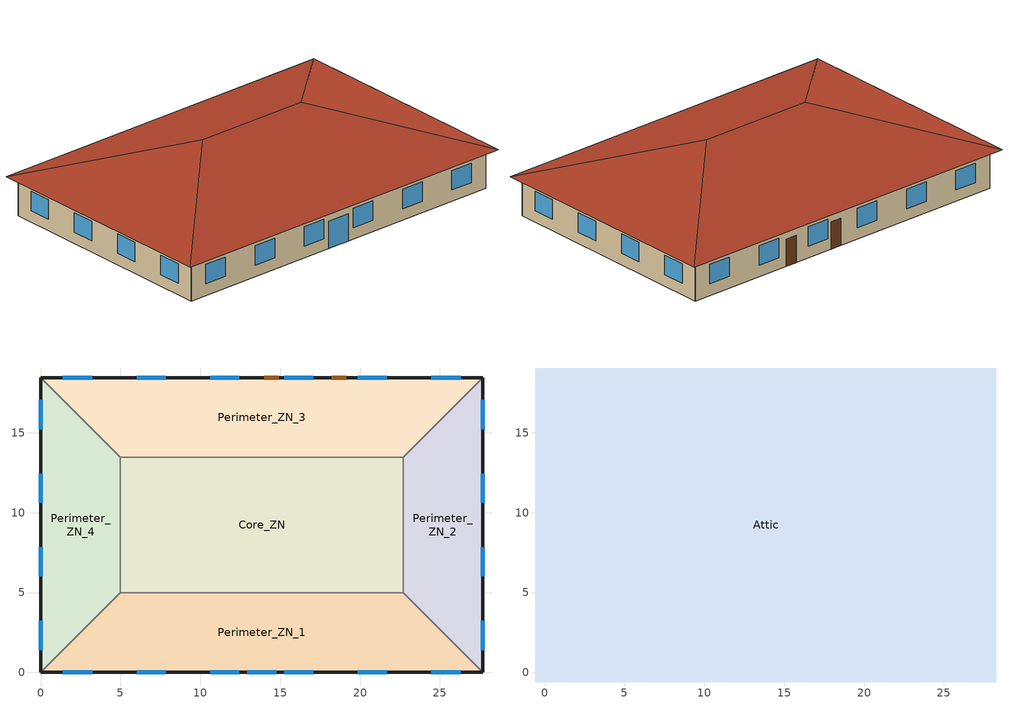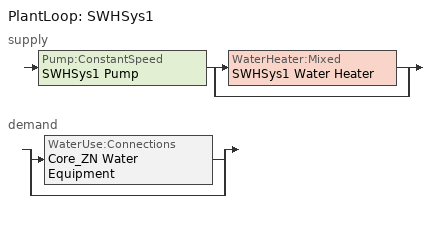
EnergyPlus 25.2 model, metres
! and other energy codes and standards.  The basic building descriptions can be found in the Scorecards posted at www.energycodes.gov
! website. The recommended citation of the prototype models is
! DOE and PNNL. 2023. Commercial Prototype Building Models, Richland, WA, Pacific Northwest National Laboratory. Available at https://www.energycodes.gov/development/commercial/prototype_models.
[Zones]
Core_ZN
 floor adiabatic (Core_ZN_floor_Ffactor): 5,13.46 22.69,13.46 22.69,5 5,5 z0
 wall to Perimeter_ZN_1 (int_wall): 5,5 22.69,5 z0:3.05
 wall to Perimeter_ZN_2 (int_wall): 22.69,5 22.69,13.46 z0:3.05
 wall to Perimeter_ZN_3 (int_wall): 22.69,13.46 5,13.46 z0:3.05
 wall to Perimeter_ZN_4 (int_wall): 5,13.46 5,5 z0:3.05
Perimeter_ZN_1
 floor ground (Perimeter_ZN_1_floor_Ffactor): 27.69,0 0,0 5,5 22.69,5 z0
 wall outside (nonres_ext_wall_grd): 0,0 27.69,0 z0:3.05
 wall to Perimeter_ZN_4 (int_wall): 5,5 0,0 z0:3.05
 wall to Perimeter_ZN_2 (int_wall): 27.69,0 22.69,5 z0:3.05
 window (Window_U_0.363_SHGC_South_0.359): 1.39,0 3.22,0 / 6.01,0 7.84,0 / 10.62,0 12.45,0 / 15.24,0 17.07,0 / 19.85,0 21.68,0 / 24.47,0 26.3,0 z0.9:2.42; 12.93,0 14.76,0 z0:2.13
Perimeter_ZN_2
 floor ground (Perimeter_ZN_2_floor_Ffactor): 22.69,13.46 27.69,18.46 27.69,0 22.69,5 z0
 wall outside (nonres_ext_wall_grd): 27.69,0 27.69,18.46 z0:3.05
 wall to Perimeter_ZN_3 (int_wall): 27.69,18.46 22.69,13.46 z0:3.05
 window (Window_U_0.363_SHGC_East_0.359): 27.69,15.24 27.69,17.07 / 27.69,10.62 27.69,12.45 / 27.69,6.01 27.69,7.84 / 27.69,1.39 27.69,3.22 z0.9:2.42
Perimeter_ZN_3
 floor ground (Perimeter_ZN_3_floor_Ffactor): 5,13.46 0,18.46 27.69,18.46 22.69,13.46 z0
 wall outside (nonres_ext_wall_grd): 27.69,18.46 0,18.46 z0:3.05
 wall to Perimeter_ZN_4 (int_wall): 0,18.46 5,13.46 z0:3.05
 window (Window_U_0.363_SHGC_North_0.359): 26.3,18.46 24.47,18.46 / 21.68,18.46 19.85,18.46 / 17.07,18.46 15.24,18.46 / 12.45,18.46 10.62,18.46 / 7.84,18.46 6.01,18.46 / 3.22,18.46 1.39,18.46 z0.9:2.42
 door (Swinging Door_con): 14.91,18.46 14,18.46 / 19.13,18.46 18.22,18.46 z0:2.13
Perimeter_ZN_4
 floor ground (Perimeter_ZN_4_floor_Ffactor): 5,5 0,0 0,18.46 5,13.46 z0
 wall outside (nonres_ext_wall_grd): 0,18.46 0,0 z0:3.05
 window (Window_U_0.363_SHGC_West_0.359): 0,3.22 0,1.39 / 0,7.84 0,6.01 / 0,12.45 0,10.62 / 0,17.07 0,15.24 z0.9:2.42
Attic
 floor outside (ext_soffit_floor): -0.6,19.06 0,18.46 0,0 -0.6,-0.6 z3.05; 0,0 27.69,0 28.29,-0.6 -0.6,-0.6 z3.05; 28.29,19.06 28.29,-0.6 27.69,0 27.69,18.46 z3.05; -0.6,19.06 28.29,19.06 27.69,18.46 0,18.46 z3.05
 floor to Perimeter_ZN_1 (nonres_roof_floor): 0,0 5,5 22.69,5 27.69,0 z3.05
 floor to Perimeter_ZN_4 (nonres_roof_floor): 5,13.46 5,5 0,0 0,18.46 z3.05
 floor to Perimeter_ZN_2 (nonres_roof_floor): 22.69,5 22.69,13.46 27.69,18.46 27.69,0 z3.05
 floor to Core_ZN (nonres_roof_floor): 5,13.46 22.69,13.46 22.69,5 5,5 z3.05
 floor to Perimeter_ZN_3 (nonres_roof_floor): 0,18.46 27.69,18.46 22.69,13.46 5,13.46 z3.05
 roof outside (AtticRoofDeck): 28.29,19.06,3.05 -0.6,19.06,3.05 9.23,9.23,6.33 18.46,9.23,6.33; -0.6,19.06,3.05 -0.6,-0.6,3.05 9.23,9.23,6.33; 28.29,-0.6,3.05 28.29,19.06,3.05 18.46,9.23,6.33; -0.6,-0.6,3.05 28.29,-0.6,3.05 18.46,9.23,6.33 9.23,9.23,6.33
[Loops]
PlantLoop 'SWHSys1'
 supply: Pump:ConstantSpeed 'SWHSys1 Pump' > split
  | WaterHeater:Mixed 'SWHSys1 Water Heater'
  | bypass
 demand: split
  | WaterUse:Connections 'Core_ZN Water Equipment'
  | bypass
[Building]
OfficeSmall: North Axis {deg}=0; Terrain=City; Loads Convergence Tolerance Value {W}=0.04; Temperature Convergence Tolerance Value {deltaC}=0.2; Solar Distribution=FullInteriorAndExterior; Maximum Number of Warmup Days=25; Minimum Number of Warmup Days=6
[Site:Location]
Site:Location=Albuquerque.Intl.Sunport_NM_USA WMO=723650; Latitude {N+ S-}=35.04; Longitude {W- E+}=-106.62; Time Zone Relative to GMT {GMT+/-}=-7; Elevation {m}=1620
[SizingPeriod:DesignDay] Day of Month=21; Dry-Bulb Temperature Range Modifier Type=DefaultMultipliers; Humidity Condition Type=Wetbulb; Barometric Pressure {Pa}=83318; Rain {Yes/No}=No; Snow on ground {Yes/No}=No; Daylight Savings Time Indicator=No
Name | Month | Day Type | Maximum Dry-Bulb Temperature {C} | Daily Dry-Bulb Temperature Range {C} | Wetbulb at Maximum Dry-Bulb {C} | Wind Speed {m/s} design conditions vs. traditional 6.71 m/s (15 mph) | Wind Direction {Degrees; N=0, S=180} | Solar Model Indicator | Clearness {0.0 to 1.1} | Wind Speed {m/s} design conditions vs. traditional 3.35 m/s (7mph) | ASHRAE Clear Sky Optical Depth for Beam Irradiance (taub) | ASHRAE Clear Sky Optical Depth for Diffuse Irradiance (taud)
Albuquerque.Intl.Sunport_NM_USA Ann Htg 99.6% Condns DB | 12 | WinterDesignDay | -7.9 | 0 | -7.9 | 3.2 | 0 | ASHRAEClearSky | 0
Albuquerque.Intl.Sunport_NM_USA Ann Clg .4% Condns DB=>MWB | 7 | SummerDesignDay | 35.1 | 13.5 | 15.7 |  | 220 | ASHRAETau |  | 4.4 | 0.463 | 1.887
[Site:WaterMainsTemperature]
Calculation Method=Correlation; Annual average outdoor air temperature {C}=13.6333; Maximum difference in monthly average outdoor air temperatures {C}=23.5
[Site:GroundTemperature:FCfactorMethod]
January Ground Temperature {C}=13.7; February Ground Temperature {C}=7; March Ground Temperature {C}=2.1; April Ground Temperature {C}=2.6; May Ground Temperature {C}=4.3; June Ground Temperature {C}=8.8; July Ground Temperature {C}=13.9; August Ground Temperature {C}=17.8; September Ground Temperature {C}=23.2; October Ground Temperature {C}=25.6; November Ground Temperature {C}=24.1; December Ground Temperature {C}=20.5
[Material:NoMass]
Opaque Door panel_con: MediumRough, 0.475973, 0.9, 0.7, 0.7
Nonres_Roof_Insulation: MediumSmooth, 8.09839, 0.9, 0.7, 0.7
Nonres_Exterior_Wall_Insulation_grd: MediumSmooth, 1.64658, 0.9, 0.7, 0.7
[Construction]
Swinging Door_con: Opaque Door panel_con
InteriorFurnishings: Std Wood 6inch
AtticRoofDeck: F12 Asphalt shingles, G02 16mm plywood
int_wall: G01 13mm gypsum board, G01 13mm gypsum board
ext_soffit_floor: G02 16mm plywood
nonres_roof_floor: G01 16mm gypsum board, Nonres_Roof_Insulation
nonres_ext_wall_grd: F07 25mm stucco, G01 16mm gypsum board, Nonres_Exterior_Wall_Insulation_grd, G01 16mm gypsum board
Window_U_0.363_SHGC_East_0.359: Glazing Layer East
Window_U_0.363_SHGC_South_0.359: Glazing Layer South
Window_U_0.363_SHGC_West_0.359: Glazing Layer West
Window_U_0.363_SHGC_North_0.359: Glazing Layer North
[Material]
Name | Roughness | Thickness {m} | Conductivity {W/m-K} | Density {kg/m3} | Specific Heat {J/kg-K} | Thermal Absorptance | Solar Absorptance | Visible Absorptance | Absorptance:Thermal | Absorptance:Solar | Absorptance:Visible
Std Wood 6inch | MediumSmooth | 0.15 | 0.12 | 540 | 1210 | 0.9 | 0.7 | 0.7
F07 25mm stucco | Smooth | 0.0254 | 0.72 | 1856 | 840 | 0.9 | 0.7 | 0.7
F12 Asphalt shingles | VeryRough | 0.0032 | 0.04 | 1120 | 1260 |  |  |  | 0.9 | 0.7
G01 13mm gypsum board | Smooth | 0.0127 | 0.16 | 800 | 1090 |  |  |  | 0.9 | 0.7 | 0.5
G01 16mm gypsum board | MediumSmooth | 0.0159 | 0.16 | 800 | 1090
G02 16mm plywood | Smooth | 0.0159 | 0.12 | 544 | 1210
[WindowMaterial:SimpleGlazingSystem] U-Factor {W/m2-K}=2.06121; Solar Heat Gain Coefficient=0.359; Visible Transmittance=0.3949
Glazing Layer East; Glazing Layer South; Glazing Layer West; Glazing Layer North
[Construction:FfactorGroundFloor] F-Factor {W/m-K}=0.90012
Name | Area {m2} | PerimeterExposed {m}
Core_ZN_floor_Ffactor | 149.657 | 0
Perimeter_ZN_1_floor_Ffactor; Perimeter_ZN_3_floor_Ffactor | 113.45 | 27.69
Perimeter_ZN_2_floor_Ffactor; Perimeter_ZN_4_floor_Ffactor | 67.3 | 18.46
[Generator:PVWatts]
PV_module: PVWatts Version=5; DC System Capacity {W}=550; Module Type=Premium; Array Type=FixedOpenRack; System Losses=0.113; Array Geometry Type=TiltAzimuth; Tilt Angle {deg}=0; Azimuth Angle {deg}=180
[ElectricLoadCenter:Generators]
PV_Generator: Generator 1=PV_module; Generator 1 Rated Electric Power Output {W}=550; Generator 1 Availability Schedule=PV_SCH
[ElectricLoadCenter:Inverter:PVWatts]
PV_Inverter: DC to AC Size Ratio=1.2; Inverter Efficiency=0.96
[ElectricLoadCenter:Distribution]
Generator: Generator List=PV_Generator; Generator Operation Scheme Type=Baseload; Electrical Buss Type=DirectCurrentWithInverter; Inverter=PV_Inverter
[Zone] Type=1; Multiplier=1; Ceiling Height {m}=autocalculate; Volume {m3}=autocalculate; Floor Area {m2}=autocalculate
Name | Part of Total Floor Area
Core_ZN; Perimeter_ZN_1; Perimeter_ZN_2; Perimeter_ZN_3; Perimeter_ZN_4 | Yes
Attic | No
[InternalMass] Construction=InteriorFurnishings
Name | Zone or ZoneList | Surface Area {m2}
Core_ZN_InternalMass_1 | Core_ZN | 299.3148
Perimeter_ZN_1_InternalMass_1 | Perimeter_ZN_1 | 226.9
Perimeter_ZN_2_InternalMass_1 | Perimeter_ZN_2 | 134.6
Perimeter_ZN_3_InternalMass_1 | Perimeter_ZN_3 | 226.9
Perimeter_ZN_4_InternalMass_1 | Perimeter_ZN_4 | 134.6
[People] Number of People Calculation Method=Area/Person; Floor Area per Person {m2/person}=18.5806; Fraction Radiant=0.3; Sensible Heat Fraction=AUTOCALCULATE; Activity Level Schedule=ACTIVITY_SCH; Enable ASHRAE 55 Comfort Warnings=No; Mean Radiant Temperature Calculation Type=EnclosureAveraged
Name | Zone or ZoneList or Space or SpaceList | Number of People Schedule
Core_ZN | Core_ZN | BLDG_OCC_SCH_wo_SB
Perimeter_ZN_1 | Perimeter_ZN_1 | BLDG_OCC_SCH_wo_SB
Perimeter_ZN_2 | Perimeter_ZN_2 | BLDG_OCC_SCH_w_SB
Perimeter_ZN_3 | Perimeter_ZN_3 | BLDG_OCC_SCH_wo_SB
Perimeter_ZN_4 | Perimeter_ZN_4 | BLDG_OCC_SCH_wo_SB
[Lights] Schedule=ltg_sch_office; Design Level Calculation Method=Watts/Area; Watts per Zone Floor Area {W/m2}=6.181254; Return Air Fraction=0; Fraction Radiant=0.7; Fraction Visible=0.2; Fraction Replaceable=1; Return Air Fraction Calculated from Plenum Temperature=No
Name | Zone or ZoneList or Space or SpaceList
Core_ZN_Lights | Core_ZN
Perimeter_ZN_1_Lights | Perimeter_ZN_1
Perimeter_ZN_2_Lights | Perimeter_ZN_2
Perimeter_ZN_3_Lights | Perimeter_ZN_3
Perimeter_ZN_4_Lights | Perimeter_ZN_4
[ElectricEquipment] Schedule=BLDG_EQUIP_SCH; Design Level Calculation Method=Watts/Area; Watts per Zone Floor Area {W/m2}=6.78
Name | Zone or ZoneList or Space or SpaceList
Core_ZN_MiscPlug_Equip | Core_ZN
Perimeter_ZN_1_MiscPlug_Equip | Perimeter_ZN_1
Perimeter_ZN_2_MiscPlug_Equip | Perimeter_ZN_2
Perimeter_ZN_3_MiscPlug_Equip | Perimeter_ZN_3
Perimeter_ZN_4_MiscPlug_Equip | Perimeter_ZN_4
[ZoneInfiltration:DesignFlowRate] Temperature Term Coefficient=0; Velocity Squared Term Coefficient=0
Name | Zone or ZoneList | Schedule | Design Flow Rate Calculation Method | Design Flow Rate {m3/s} | Flow per Exterior Surface Area {m3/s-m2} | Constant Term Coefficient | Velocity Term Coefficient
Perimeter_ZN_1_Infiltration | Perimeter_ZN_1 | INFIL_QUARTER_ON_SCH | Flow/ExteriorWallArea | 0 | 0.00019935 | 0 | 0.224
Perimeter_ZN_1_Door_Infiltration | Perimeter_ZN_1 | INFIL_Door_Opening_SCH | Flow/Zone | 0.0764554 |  | 1 | 0
Perimeter_ZN_2_Infiltration | Perimeter_ZN_2 | INFIL_QUARTER_ON_SCH | Flow/ExteriorWallArea | 0 | 0.00019935 | 0 | 0.224
Perimeter_ZN_3_Infiltration | Perimeter_ZN_3 | INFIL_QUARTER_ON_SCH | Flow/ExteriorWallArea | 0 | 0.00019935 | 0 | 0.224
Perimeter_ZN_4_Infiltration | Perimeter_ZN_4 | INFIL_QUARTER_ON_SCH | Flow/ExteriorWallArea | 0 | 0.00019935 | 0 | 0.224
Attic_Infiltration | Attic | ALWAYS_ON | Flow/Zone | 0.2001 |  | 1 | 0
[Exterior:Lights] Control Option=AstronomicalClock
Name | Schedule | Design Level {W}
Exterior_Lights_a | Exterior_lighting_schedule_a | 88.49
Exterior_Lights_b | Exterior_lighting_schedule_b_2016 | 144.07
Exterior_Lights_c | Exterior_lighting_schedule_c_2016 | 514.92
[WaterHeater:Mixed]
SWHSys1 Water Heater: Tank Volume {m3}=0.1514; Setpoint Temperature Schedule=SHWSys1 Water Heater Setpoint Temperature Schedule; Deadband Temperature Difference {deltaC}=2; Maximum Temperature Limit {C}=82.2222; Heater Control Type=Cycle; Heater Maximum Capacity {W}=11722.84; Heater Fuel Type=ELECTRICITY; Heater Thermal Efficiency=1; Off Cycle Parasitic Fuel Consumption Rate {W}=571; Off Cycle Parasitic Fuel Type=ELECTRICITY; Off Cycle Parasitic Heat Fraction to Tank=0; On Cycle Parasitic Fuel Consumption Rate {W}=571; On Cycle Parasitic Fuel Type=ELECTRICITY; Ambient Temperature Indicator=zone; Ambient Temperature Zone=CORE_ZN; Off Cycle Loss Coefficient to Ambient Temperature {W/K}=1.20598; On Cycle Loss Coefficient to Ambient Temperature {W/K}=1.20598; Peak Use Flow Rate {m3/s}=4.048e-06; Use Flow Rate Fraction Schedule=BLDG_SWH_SCH
[Sizing:Plant]
SWHSys1: Loop Type=Heating; Design Loop Exit Temperature {C}=48.89; Loop Design Temperature Difference {deltaC}=5
[PlantLoop]
SWHSys1: Fluid Type=WATER; Plant Equipment Operation Scheme=SWHSys1 Loop Operation Scheme List; Maximum Loop Temperature {C}=48.89; Minimum Loop Temperature {C}=10; Maximum Loop Flow Rate {m3/s}=AUTOSIZE; Minimum Loop Flow Rate {m3/s}=0; Plant Loop Volume {m3}=AUTOSIZE; Load Distribution Scheme=Optimal
[Pump:ConstantSpeed]
SWHSys1 Pump: Design Flow Rate {m3/s}=autosize; Design Pump Head {Pa}=0.001; Design Power Consumption {W}=AUTOSIZE; Motor Efficiency=0.3; Fraction of Motor Inefficiencies to Fluid Stream=0; Pump Control Type=Intermittent
[PlantEquipmentList]
SWHSys1 Equipment List: SWHSys1 Water Heater
[PlantEquipmentOperation:HeatingLoad]
SWHSys1 Operation Scheme: Load Range 1 Lower Limit {W}=0; Load Range 1 Upper Limit {W}=1000000000000000; Range 1 Equipment List=SWHSys1 Equipment List
[PlantEquipmentOperationSchemes]
SWHSys1 Loop Operation Scheme List: Control Scheme 1=SWHSys1 Operation Scheme; Control Scheme 1 Schedule=PlantOnSched
[SetpointManager:Scheduled]
SWHSys1 Loop Setpoint Manager: Control Variable=Temperature; Schedule=SHWSys1-Loop-Temp-Schedule; Setpoint Node or NodeList=SWHSys1 Supply Outlet Node
[WaterUse:Equipment]
Core_ZN Water Equipment: Peak Flow Rate {m3/s}=4.048e-06; Flow Rate Fraction Schedule=BLDG_SWH_SCH; Target Temperature Schedule=Core_ZN Water Equipment Temp Sched; Hot Water Supply Temperature Schedule=Core_ZN Water Equipment Hot Supply Temp Sched; Zone=Core_ZN; Sensible Fraction Schedule=Core_ZN Water Equipment Sensible fract sched; Latent Fraction Schedule=Core_ZN Water Equipment Latent fract sched
[WaterUse:Connections]
Core_ZN Water Equipment: Water Use Equipment 1=Core_ZN Water Equipment
[Schedule:Compact]
PV_SCH; ALWAYS_ON; PlantOnSched: Through: 12/31, For: AllDays, Until: 24:00, 1
BLDG_EQUIP_SCH: Through: 12/31, For: WeekDays, Until: 6:00, 0.409478, Until: 8:00, 0.479753, Until: 12:00, 0.959505, Until: 13:00, 0.901935, Until: 17:00, 0.959505, Until: 18:00, 0.479753, Until: 23:00, 0.191901, Until: 24:00, 0.163791, For: Weekends, Until: 24:00, 0.163791, For: Holiday, Until: 24:00, 0.163791, For: WinterDesignDay, Until: 24:00, 0, For: SummerDesignDay, Until: 24:00, 1, For: CustomDay1, Until: 24:00, 0, For: CustomDay2, Until: 24:00, 0
BLDG_OCC_SCH_w_SB: Through: 12/31, For: Weekdays, Until: 01:00, 0, Until: 02:00, 0, Until: 03:00, 0, Until: 04:00, 0, Until: 05:00, 0, Until: 06:00, 0, Until: 07:00, 0.11, Until: 08:00, 0.21, Until: 09:00, 1, Until: 10:00, 1, Until: 11:00, 0, Until: 12:00, 1, Until: 13:00, 0, Until: 14:00, 1, Until: 15:00, 0, Until: 16:00, 1, Until: 17:00, 1, Until: 18:00, 0.32, Until: 19:00, 0.11, Until: 20:00, 0.11, Until: 21:00, 0.11, Until: 22:00, 0.11, Until: 23:00, 0.05, Until: 24:00, 0, For: Weekends, Until: 01:00, 0, Until: 02:00, 0, Until: 03:00, 0, Until: 04:00, 0, Until: 05:00, 0, Until: 06:00, 0, Until: 07:00, 0, Until: 08:00, 0, Until: 09:00, 0, Until: 10:00, 0, Until: 11:00, 0, Until: 12:00, 0, Until: 13:00, 0, Until: 14:00, 0, Until: 15:00, 0, Until: 16:00, 0, Until: 17:00, 0, Until: 18:00, 0, Until: 19:00, 0, Until: 20:00, 0, Until: 21:00, 0, Until: 22:00, 0, Until: 23:00, 0, Until: 24:00, 0, For: Holiday, Until: 24:00, 0, For: WinterDesignDay, Until: 24:00, 0, For: SummerDesignDay, Until: 24:00, 1, For: CustomDay1, Until: 24:00, 0, For: CustomDay2, Until: 24:00, 0
BLDG_OCC_SCH_wo_SB: Through: 12/31, For: Weekdays, Until: 01:00, 0, Until: 02:00, 0, Until: 03:00, 0, Until: 04:00, 0, Until: 05:00, 0, Until: 06:00, 0, Until: 07:00, 0.11, Until: 08:00, 0.21, Until: 09:00, 1, Until: 10:00, 1, Until: 11:00, 1, Until: 12:00, 1, Until: 13:00, 0.610395, Until: 14:00, 1, Until: 15:00, 1, Until: 16:00, 1, Until: 17:00, 1, Until: 18:00, 0.32, Until: 19:00, 0.11, Until: 20:00, 0.11, Until: 21:00, 0.11, Until: 22:00, 0.11, Until: 23:00, 0.05, Until: 24:00, 0, For: Weekends, Until: 01:00, 0, Until: 02:00, 0, Until: 03:00, 0, Until: 04:00, 0, Until: 05:00, 0, Until: 06:00, 0, Until: 07:00, 0, Until: 08:00, 0, Until: 09:00, 0, Until: 10:00, 0, Until: 11:00, 0, Until: 12:00, 0, Until: 13:00, 0, Until: 14:00, 0, Until: 15:00, 0, Until: 16:00, 0, Until: 17:00, 0, Until: 18:00, 0, Until: 19:00, 0, Until: 20:00, 0, Until: 21:00, 0, Until: 22:00, 0, Until: 23:00, 0, Until: 24:00, 0, For: Holiday, Until: 24:00, 0, For: WinterDesignDay, Until: 24:00, 0, For: SummerDesignDay, Until: 24:00, 1, For: CustomDay1, Until: 24:00, 0, For: CustomDay2, Until: 24:00, 0
INFIL_QUARTER_ON_SCH: Through: 12/31, For: Weekdays, Until: 07:00, 1, Until: 19:00, 0.25, Until: 24:00, 1, For: Saturday, Until: 07:00, 1, Until: 18:00, 0.25, Until: 24:00, 1, For: WinterDesignDay SummerDesignDay, Until: 24:00, 1, For: Sunday Holidays AllOtherDays, Until: 24:00, 1
INFIL_Door_Opening_SCH: Through: 12/31, For: Weekdays, Until: 06:00, 0, Until: 07:00, 0.131, Until: 08:00, 1, Until: 12:00, 0.131, Until: 13:00, 1, Until: 17:00, 0.131, Until: 18:00, 1, Until: 19:00, 0.131, Until: 24:00, 0, For: Saturday Sunday Holidays AllOtherDays, Until: 24:00, 0
BLDG_SWH_SCH: Through: 12/31, For: WeekDays, Until: 7:00, 0, Until: 8:00, 0.27, Until: 9:00, 0.55, Until: 11:00, 0.64, Until: 12:00, 0.82, Until: 13:00, 1, Until: 14:00, 0.91, Until: 16:00, 0.55, Until: 17:00, 0.73, Until: 19:00, 0.37, Until: 20:00, 0.18, Until: 21:00, 0.27, Until: 22:00, 0.09, Until: 24:00, 0, For: Weekends, Until: 24:00, 0, For: Holiday, Until: 24:00, 0, For: WinterDesignDay, Until: 7:00, 0, Until: 8:00, 0.27, Until: 9:00, 0.55, Until: 11:00, 0.64, Until: 12:00, 0.82, Until: 13:00, 1, Until: 14:00, 0.91, Until: 16:00, 0.55, Until: 17:00, 0.73, Until: 19:00, 0.37, Until: 20:00, 0.18, Until: 21:00, 0.27, Until: 22:00, 0.09, Until: 24:00, 0, For: SummerDesignDay, Until: 7:00, 0, Until: 8:00, 0.27, Until: 9:00, 0.55, Until: 11:00, 0.64, Until: 12:00, 0.82, Until: 13:00, 1, Until: 14:00, 0.91, Until: 16:00, 0.55, Until: 17:00, 0.73, Until: 19:00, 0.37, Until: 20:00, 0.18, Until: 21:00, 0.27, Until: 22:00, 0.09, Until: 24:00, 0, For: CustomDay1, Until: 24:00, 0, For: CustomDay2, Until: 24:00, 0
ACTIVITY_SCH: Through: 12/31, For: AllDays, Until: 24:00, 120
Core_ZN Water Equipment Latent fract sched: Through: 12/31, For: AllDays, Until: 24:00, 0.05
Core_ZN Water Equipment Sensible fract sched: Through: 12/31, For: AllDays, Until: 24:00, 0.2
Core_ZN Water Equipment Temp Sched: Through: 12/31, For: AllDays, Until: 24:00, 48.8
Core_ZN Water Equipment Hot Supply Temp Sched: Through: 12/31, For: AllDays, Until: 24:00, 55
SHWSys1-Loop-Temp-Schedule; SHWSys1 Water Heater Setpoint Temperature Schedule: Through: 12/31, For: AllDays, Until: 24:00, 60
Exterior_lighting_schedule_a: Through:12/31, For:AllDays, Until: 06:00, 0, Until: 24:00, 1
Exterior_lighting_schedule_b_2016: Through:12/31, For:AllDays, Until: 06:00, 0.5, Until: 24:00, 1
Exterior_lighting_schedule_c_2016: Through:12/31, For:AllDays, Until: 06:00, 0.5, Until: 19:00, 1, Until: 24:00, 0.5
[SCHEDULE:COMPACT]
ltg_sch_office: Through: 12/31, For: SummerDesignDay, Until: 24:00, 1, For: WinterDesignDay, Until: 24:00, 0, For: Weekdays, Until: 5:00, 0.114132, Until: 7:00, 0.145835, Until: 8:00, 0.266306, Until: 12:00, 0.570652, Until: 13:00, 0.507247, Until: 17:00, 0.570652, Until: 18:00, 0.386777, Until: 20:00, 0.266306, Until: 22:00, 0.202901, Until: 23:00, 0.145835, Until: 24:00, 0.114132, For: Saturday, Until: 24:00, 0.114132, For: AllOtherDays, Until: 24:00, 0.114132
